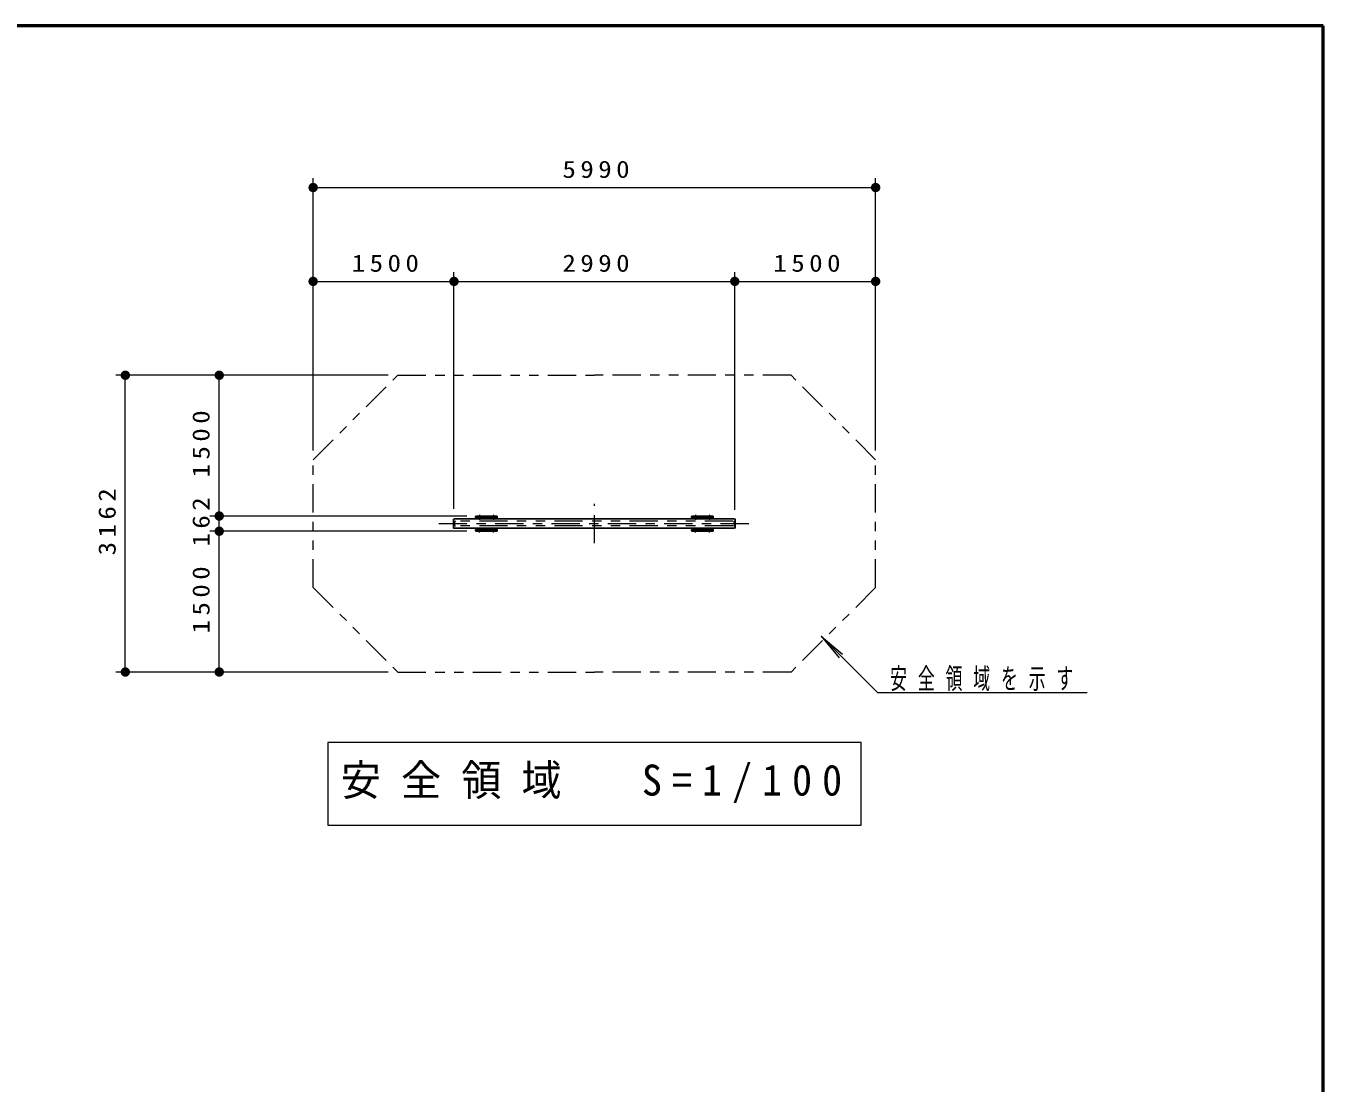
# Model space of a CAD drawing. Units: millimetres on the paper, with parts at other scales. Extents: x -365 to 0, y -12 to 257.
# Drawn here: x -138.1 to 0, y 144.4 to 257 of the extents above; entities that cross this region are included whole.
import ezdxf

# ---------------------------------------------------------------- set-up
doc = ezdxf.new("R2010")
doc.units = ezdxf.units.MM
for name, pattern in [('USER1', [4.5, 2.5, -2]), ('USER2', [6, 3, -1, 1, -1]), ('USER3', [8, 3, -1, 1, -1, 1, -1])]:
    doc.linetypes.add(name, pattern=pattern)
doc.layers.add('0_2', color=7, linetype='Continuous', lineweight=13)
doc.styles.add('ＭＳ ゴシック', font='')
doc.styles.get('ＭＳ ゴシック').set_extended_font_data('MS Gothic')

# ---------------------------------------------------------------- blocks, each defined once
blk = doc.blocks.new('filled_dot')
at = {"color": 0, "linetype": 'Continuous', "lineweight": -2, "const_width": 1.25}
blk.add_lwpolyline([(-0.625, 0, 1), (0.625, 0, 1)], format="xyb", close=True, dxfattribs=at)

msp = doc.modelspace()

# ---------------------------------------------------------------- linework, layer by layer
at = {"layer": '0_2', "lineweight": 50}
for p, q in [((0, 257), (-365, 257)), ((0, 0), (0, 257))]:
    msp.add_line(p, q, dxfattribs=at)
at = {"layer": '0_2'}
for p, q in [((-107.545, 211.772), (-107.545, 240.779)), ((-47.645, 211.772), (-47.645, 240.779)), ((-107.545, 239.779), (-47.645, 239.779)), ((-107.545, 211.772), (-107.545, 230.779)), ((-92.545, 205.559), (-92.545, 230.779)), ((-62.645, 205.444), (-62.645, 230.779)), ((-47.645, 211.772), (-47.645, 230.779)), ((-107.545, 229.779), (-92.545, 229.779)), ((-92.545, 229.779), (-62.645, 229.779)), ((-62.645, 229.779), (-47.645, 229.779)), ((-99.538, 219.779), (-128.545, 219.779)), ((-127.545, 188.159), (-127.545, 219.779)), ((-99.538, 219.779), (-118.545, 219.779)), ((-117.545, 204.779), (-117.545, 219.779)), ((-91.195, 204.779), (-118.545, 204.779)), ((-91.195, 204.779), (-118.545, 204.779)), ((-117.545, 203.159), (-117.545, 204.779)), ((-91.195, 203.159), (-118.545, 203.159)), ((-117.545, 188.159), (-117.545, 203.159)), ((-53.462, 191.98), (-51.534, 189.682)), ((-53.462, 191.98), (-51.164, 190.052)), ((-47.455, 185.972), (-53.462, 191.98)), ((-99.538, 188.159), (-128.545, 188.159)), ((-99.538, 188.159), (-118.545, 188.159)), ((-47.455, 185.972), (-25.104, 185.972)), ((-105.995, 180.642), (-105.995, 171.842)), ((-49.195, 180.642), (-105.995, 180.642)), ((-49.195, 171.842), (-49.195, 180.642)), ((-105.995, 171.842), (-49.195, 171.842))]:
    msp.add_line(p, q, dxfattribs=at)
at = {"layer": '0_2', "linetype": 'USER3'}
for p, q in [((-107.545, 210.772), (-98.538, 219.779)), ((-98.538, 219.779), (-77.595, 219.779)), ((-56.652, 219.779), (-77.595, 219.779)), ((-47.645, 210.772), (-56.652, 219.779)), ((-107.545, 197.166), (-107.545, 210.772)), ((-47.645, 197.166), (-47.645, 210.772)), ((-92.495, 204.119), (-92.495, 203.819)), ((-62.845, 204.219), (-92.345, 204.219)), ((-62.845, 203.719), (-92.345, 203.719)), ((-62.695, 204.119), (-62.695, 203.819)), ((-107.545, 197.166), (-98.538, 188.159)), ((-47.645, 197.166), (-56.652, 188.159)), ((-98.538, 188.159), (-77.595, 188.159)), ((-56.652, 188.159), (-77.595, 188.159))]:
    msp.add_line(p, q, dxfattribs=at)
at = {"layer": '0_2', "linetype": 'USER2'}
for p, q in [((-77.595, 201.876), (-77.595, 206.061)), ((-89.845, 204.899), (-89.845, 204.366)), ((-88.345, 204.899), (-88.345, 204.366)), ((-66.845, 204.899), (-66.845, 204.366)), ((-65.345, 204.899), (-65.345, 204.366)), ((-94.161, 203.969), (-61.029, 203.969)), ((-89.845, 203.038), (-89.845, 203.571)), ((-88.345, 203.038), (-88.345, 203.571)), ((-66.845, 203.038), (-66.845, 203.571)), ((-65.345, 203.038), (-65.345, 203.571))]:
    msp.add_line(p, q, dxfattribs=at)
at = {"layer": '0_2', "lineweight": 25}
for p, q in [((-92.595, 204.444), (-92.595, 203.494)), ((-62.67, 204.469), (-92.52, 204.469)), ((-90.245, 204.729), (-90.245, 204.639)), ((-90.195, 204.779), (-87.995, 204.779)), ((-90.195, 204.469), (-90.195, 204.589)), ((-90.195, 204.589), (-87.995, 204.589)), ((-87.995, 204.469), (-87.995, 204.589)), ((-87.945, 204.639), (-87.945, 204.729)), ((-67.245, 204.729), (-67.245, 204.639)), ((-67.195, 204.779), (-64.995, 204.779)), ((-67.195, 204.589), (-64.995, 204.589)), ((-67.195, 204.469), (-67.195, 204.589)), ((-64.995, 204.469), (-64.995, 204.589)), ((-64.945, 204.639), (-64.945, 204.729)), ((-62.595, 204.444), (-62.595, 203.494)), ((-62.67, 203.469), (-92.52, 203.469)), ((-90.245, 203.209), (-90.245, 203.299)), ((-90.195, 203.469), (-90.195, 203.349)), ((-90.195, 203.349), (-87.995, 203.349)), ((-90.195, 203.159), (-87.995, 203.159)), ((-87.995, 203.469), (-87.995, 203.349)), ((-87.945, 203.299), (-87.945, 203.209)), ((-67.245, 203.209), (-67.245, 203.299)), ((-67.195, 203.469), (-67.195, 203.349)), ((-67.195, 203.349), (-64.995, 203.349)), ((-67.195, 203.159), (-64.995, 203.159)), ((-64.995, 203.469), (-64.995, 203.349)), ((-64.945, 203.299), (-64.945, 203.209))]:
    msp.add_line(p, q, dxfattribs=at)
at = {"layer": '0_2', "linetype": 'USER1'}
for p, q in [((-89.495, 204.469), (-89.495, 204.589)), ((-88.695, 204.469), (-88.695, 204.589)), ((-66.495, 204.469), (-66.495, 204.589)), ((-65.695, 204.469), (-65.695, 204.589)), ((-89.495, 203.469), (-89.495, 203.349)), ((-88.695, 203.469), (-88.695, 203.349)), ((-66.495, 203.469), (-66.495, 203.349)), ((-65.695, 203.469), (-65.695, 203.349))]:
    msp.add_line(p, q, dxfattribs=at)
at = {"layer": '0_2', "lineweight": 25}
for centre, radius, start, end in [((-92.57, 204.444), 0.025, 90, 180), ((-90.195, 204.729), 0.05, 90, 180), ((-90.195, 204.639), 0.05, 180, 270), ((-87.995, 204.729), 0.05, 0, 90), ((-87.995, 204.639), 0.05, 270, 0), ((-67.195, 204.729), 0.05, 90, 180), ((-67.195, 204.639), 0.05, 180, 270), ((-64.995, 204.729), 0.05, 0, 90), ((-64.995, 204.639), 0.05, 270, 0), ((-62.62, 204.444), 0.025, 0, 90), ((-92.57, 203.494), 0.025, 180, 270), ((-90.195, 203.299), 0.05, 90, 180), ((-90.195, 203.209), 0.05, 180, 270), ((-87.995, 203.299), 0.05, 0, 90), ((-87.995, 203.209), 0.05, 270, 0), ((-67.195, 203.299), 0.05, 90, 180), ((-67.195, 203.209), 0.05, 180, 270), ((-64.995, 203.299), 0.05, 0, 90), ((-64.995, 203.209), 0.05, 270, 0), ((-62.62, 203.494), 0.025, 270, 0)]:
    msp.add_arc(centre, radius, start, end, dxfattribs=at)
at = {"layer": '0_2', "linetype": 'USER3'}
for centre, start, end in [((-92.395, 204.119), 90, 180), ((-92.395, 203.819), 180, 270), ((-62.795, 204.119), 0, 90), ((-62.795, 203.819), 270, 0)]:
    msp.add_arc(centre, 0.1, start, end, dxfattribs=at)

# ---------------------------------------------------------------- block references
at = {"layer": '0_2', "xscale": 0.4, "yscale": 0.4}
for p in [(-107.545, 239.779), (-107.545, 229.779), (-92.545, 229.779), (-62.645, 229.779)]:
    msp.add_blockref('filled_dot', p, dxfattribs=at)
for p, rotation in [((-47.645, 239.779), 180), ((-92.545, 229.779), 180), ((-62.645, 229.779), 180), ((-47.645, 229.779), 180), ((-127.545, 219.779), 270), ((-117.545, 219.779), 270), ((-117.545, 204.779), 270), ((-117.545, 204.779), 90), ((-117.545, 203.159), 270), ((-117.545, 203.159), 90), ((-127.545, 188.159), 90), ((-117.545, 188.159), 90)]:
    msp.add_blockref('filled_dot', p, dxfattribs=dict(at, rotation=rotation))

# ---------------------------------------------------------------- texts
at = {"layer": '0_2', "style": 'ＭＳ ゴシック'}
for s, insert, char_height, attachment_point in [('\\T1.33;\\W1.15;5990', (-77.186, 240.779), 1.833, 8), ('\\T1.33;\\W1.15;1500', (-99.624, 230.779), 1.833, 8), ('\\T1.33;\\W1.15;2990', (-77.186, 230.779), 1.833, 8), ('\\T1.33;\\W1.15;1500', (-54.724, 230.779), 1.833, 8), ('\\T1.64;\\W0.6;安全領域を示す', (-46.104, 186.122), 2.199, 7), ('\\T1.5;\\W0.95;安全領域\u3000S=1/100', (-104.595, 176.242), 3.299, 4)]:
    msp.add_mtext(s, dxfattribs=dict(at, insert=insert, char_height=char_height, attachment_point=attachment_point))
at = {"layer": '0_2', "char_height": 1.833, "attachment_point": 8, "rotation": 90, "style": 'ＭＳ ゴシック'}
for s, insert in [('\\T1.33;\\W1.15;1500', (-118.545, 212.7)), ('\\T1.33;\\W1.15;3162', (-128.545, 204.397)), ('\\T1.33;\\W1.15;162', (-118.545, 204.385)), ('\\T1.33;\\W1.15;1500', (-118.545, 196.08))]:
    msp.add_mtext(s, dxfattribs=dict(at, insert=insert))

doc.saveas('drawing.dxf')
